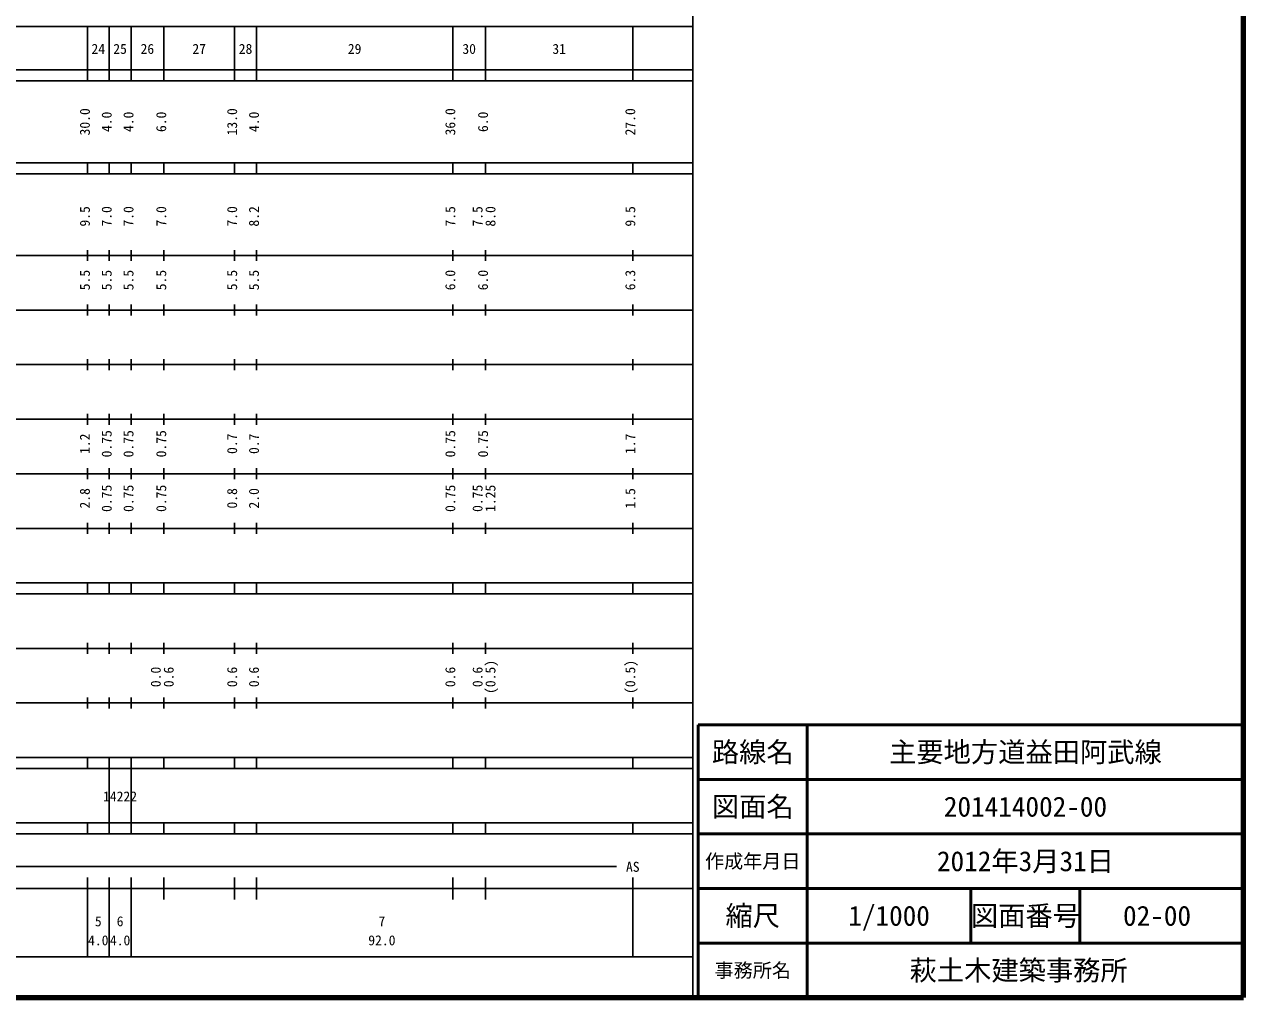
# Model space of a CAD drawing. Units: millimetres on the paper, enlarged 1000 times. Extents: x 40000 to 680000, y 20000 to 380000.
# Drawn here: x 456450 to 680000, y 20000 to 198357 of the extents above; entities that cross this region are included whole.
import ezdxf
from ezdxf.enums import TextEntityAlignment as Align

# ---------------------------------------------------------------- set-up
doc = ezdxf.new("R2010")
doc.units = ezdxf.units.MM
doc.header["$LTSCALE"] = 1000
for name, color, linetype, lineweight in [('M-TTL', 2, 'Continuous', 140), ('M-TTL-BAND', 7, 'Continuous', 25), ('M-TTL-FRAM', 2, 'Continuous', 50), ('M-TTL-LINE', 7, 'Continuous', 50)]:
    doc.layers.add(name, color=color, linetype=linetype, lineweight=lineweight)
doc.layers.add('M-TTL-TXT', color=7, linetype='Continuous')
doc.styles.add('ＭＳ ゴシック', font='')
doc.styles.get('ＭＳ ゴシック').set_extended_font_data('MS Gothic')

msp = doc.modelspace()

# ---------------------------------------------------------------- linework, layer by layer
at = {"layer": 'M-TTL'}
for p, q in [((680000, 20000), (680000, 380000)), ((40000, 20000), (680000, 20000))]:
    msp.add_line(p, q, dxfattribs=at)
at = {"layer": 'M-TTL-BAND'}
for p, q in [((579000, 20000), (579000, 370000)), ((68000, 198000), (579000, 198000)), ((468000, 188000), (468000, 198000)), ((472000, 188000), (472000, 198000)), ((476000, 188000), (476000, 198000)), ((482000, 188000), (482000, 198000)), ((495000, 188000), (495000, 198000)), ((499000, 188000), (499000, 198000)), ((535000, 188000), (535000, 198000)), ((541000, 188000), (541000, 198000)), ((568000, 188000), (568000, 198000)), ((40000, 190000), (579000, 190000)), ((40000, 188000), (579000, 188000)), ((40000, 173000), (579000, 173000)), ((468000, 171000), (468000, 173000)), ((472000, 171000), (472000, 173000)), ((476000, 171000), (476000, 173000)), ((482000, 171000), (482000, 173000)), ((495000, 171000), (495000, 173000)), ((499000, 171000), (499000, 173000)), ((535000, 171000), (535000, 173000)), ((541000, 171000), (541000, 173000)), ((568000, 171000), (568000, 173000)), ((40000, 171000), (579000, 171000)), ((468000, 155000), (468000, 157000)), ((472000, 155000), (472000, 157000)), ((476000, 155000), (476000, 157000)), ((482000, 155000), (482000, 157000)), ((495000, 155000), (495000, 157000)), ((499000, 155000), (499000, 157000)), ((535000, 155000), (535000, 157000)), ((541000, 155000), (541000, 157000)), ((568000, 155000), (568000, 157000)), ((40000, 156000), (579000, 156000)), ((46000, 146000), (579000, 146000)), ((468000, 145000), (468000, 147000)), ((472000, 145000), (472000, 147000)), ((476000, 145000), (476000, 147000)), ((482000, 145000), (482000, 147000)), ((495000, 145000), (495000, 147000)), ((499000, 145000), (499000, 147000)), ((535000, 145000), (535000, 147000)), ((541000, 145000), (541000, 147000)), ((568000, 145000), (568000, 147000)), ((468000, 135000), (468000, 137000)), ((472000, 135000), (472000, 137000)), ((476000, 135000), (476000, 137000)), ((482000, 135000), (482000, 137000)), ((495000, 135000), (495000, 137000)), ((499000, 135000), (499000, 137000)), ((535000, 135000), (535000, 137000)), ((541000, 135000), (541000, 137000)), ((568000, 135000), (568000, 137000)), ((52000, 136000), (579000, 136000)), ((46000, 126000), (579000, 126000)), ((468000, 125000), (468000, 127000)), ((472000, 125000), (472000, 127000)), ((476000, 125000), (476000, 127000)), ((482000, 125000), (482000, 127000)), ((495000, 125000), (495000, 127000)), ((499000, 125000), (499000, 127000)), ((535000, 125000), (535000, 127000)), ((541000, 125000), (541000, 127000)), ((568000, 125000), (568000, 127000)), ((468000, 115000), (468000, 117000)), ((472000, 115000), (472000, 117000)), ((476000, 115000), (476000, 117000)), ((482000, 115000), (482000, 117000)), ((495000, 115000), (495000, 117000)), ((499000, 115000), (499000, 117000)), ((535000, 115000), (535000, 117000)), ((541000, 115000), (541000, 117000)), ((568000, 115000), (568000, 117000)), ((52000, 116000), (579000, 116000)), ((46000, 106000), (579000, 106000)), ((468000, 105000), (468000, 107000)), ((472000, 105000), (472000, 107000)), ((476000, 105000), (476000, 107000)), ((482000, 105000), (482000, 107000)), ((495000, 105000), (495000, 107000)), ((499000, 105000), (499000, 107000)), ((535000, 105000), (535000, 107000)), ((541000, 105000), (541000, 107000)), ((568000, 105000), (568000, 107000)), ((40000, 96000), (579000, 96000)), ((40000, 94000), (579000, 94000)), ((468000, 94000), (468000, 96000)), ((472000, 94000), (472000, 96000)), ((476000, 94000), (476000, 96000)), ((482000, 94000), (482000, 96000)), ((495000, 94000), (495000, 96000)), ((499000, 94000), (499000, 96000)), ((535000, 94000), (535000, 96000)), ((541000, 94000), (541000, 96000)), ((568000, 94000), (568000, 96000)), ((468000, 83000), (468000, 85000)), ((472000, 83000), (472000, 85000)), ((476000, 83000), (476000, 85000)), ((482000, 83000), (482000, 85000)), ((495000, 83000), (495000, 85000)), ((499000, 83000), (499000, 85000)), ((535000, 83000), (535000, 85000)), ((541000, 83000), (541000, 85000)), ((568000, 83000), (568000, 85000)), ((49000, 84000), (579000, 84000)), ((40000, 74000), (579000, 74000)), ((468000, 73000), (468000, 75000)), ((472000, 73000), (472000, 75000)), ((476000, 73000), (476000, 75000)), ((482000, 73000), (482000, 75000)), ((495000, 73000), (495000, 75000)), ((499000, 73000), (499000, 75000)), ((535000, 73000), (535000, 75000)), ((541000, 73000), (541000, 75000)), ((568000, 73000), (568000, 75000)), ((40000, 64000), (579000, 64000)), ((468000, 62000), (468000, 64000)), ((472000, 62000), (472000, 64000)), ((476000, 62000), (476000, 64000)), ((482000, 62000), (482000, 64000)), ((495000, 62000), (495000, 64000)), ((499000, 62000), (499000, 64000)), ((535000, 62000), (535000, 64000)), ((541000, 62000), (541000, 64000)), ((568000, 62000), (568000, 64000)), ((40000, 62000), (579000, 62000)), ((472000, 52000), (472000, 62000)), ((476000, 52000), (476000, 62000)), ((40000, 52000), (579000, 52000)), ((468000, 50000), (468000, 52000)), ((472000, 50000), (472000, 52000)), ((476000, 50000), (476000, 52000)), ((482000, 50000), (482000, 52000)), ((495000, 50000), (495000, 52000)), ((499000, 50000), (499000, 52000)), ((535000, 50000), (535000, 52000)), ((541000, 50000), (541000, 52000)), ((568000, 50000), (568000, 52000)), ((40000, 50000), (579000, 50000)), ((71000, 44000), (565000, 44000)), ((468000, 27500), (468000, 42000)), ((472000, 27500), (472000, 42000)), ((476000, 27500), (476000, 42000)), ((482000, 38000), (482000, 42000)), ((495000, 38000), (495000, 42000)), ((499000, 38000), (499000, 42000)), ((535000, 38000), (535000, 42000)), ((541000, 38000), (541000, 42000)), ((568000, 27500), (568000, 42000)), ((40000, 40000), (579000, 40000)), ((68000, 27500), (579000, 27500))]:
    msp.add_line(p, q, dxfattribs=at)
at = {"layer": 'M-TTL-FRAM'}
for p, q in [((680000, 70000), (580000, 70000)), ((580000, 70000), (580000, 20000))]:
    msp.add_line(p, q, dxfattribs=at)
at = {"layer": 'M-TTL-LINE'}
for p, q in [((600000, 70000), (600000, 20000)), ((680000, 60000), (580000, 60000)), ((680000, 50000), (580000, 50000)), ((680000, 40000), (580000, 40000)), ((630000, 40000), (630000, 30000)), ((650000, 40000), (650000, 30000)), ((680000, 30000), (580000, 30000))]:
    msp.add_line(p, q, dxfattribs=at)

# ---------------------------------------------------------------- texts
at = {"layer": 'M-TTL-BAND', "style": 'ＭＳ ゴシック'}
for s, p in [('24', (470000, 192405)), ('25', (474000, 192405)), ('26', (479000, 192405)), ('27', (488500, 192405)), ('28', (497000, 192405)), ('29', (517000, 192405)), ('30', (538000, 192405)), ('31', (554500, 192405)), ('AS', (568000, 42500)), ('5', (470000, 32523)), ('6', (474000, 32523)), ('7', (522000, 32523)), ('4.0', (470000, 29033)), ('4.0', (474000, 29033)), ('92.0', (522000, 29033))]:
    msp.add_text(s, height=1833, dxfattribs=at).set_placement(p, align=Align.BOTTOM_CENTER)
for s, p in [('30.0', (469000, 180500)), ('4.0', (473000, 180500)), ('4.0', (477000, 180500)), ('6.0', (483000, 180500)), ('13.0', (496000, 180500)), ('4.0', (500000, 180500)), ('36.0', (536000, 180500)), ('6.0', (542000, 180500)), ('27.0', (569000, 180500)), ('9.5', (469000, 163174)), ('7.0', (473000, 163174)), ('7.0', (477000, 163174)), ('7.0', (483000, 163174)), ('7.0', (496000, 163174)), ('8.2', (500000, 163174)), ('7.5', (536000, 163174)), ('7.5', (541000, 163174)), ('8.0', (543370, 163174)), ('9.5', (569000, 163174)), ('5.5', (469000, 151500)), ('5.5', (473000, 151500)), ('5.5', (477000, 151500)), ('5.5', (483000, 151500)), ('5.5', (496000, 151500)), ('5.5', (500000, 151500)), ('6.0', (536000, 151500)), ('6.0', (542000, 151500)), ('6.3', (569000, 151500)), ('1.2', (469000, 121500)), ('0.75', (473000, 121500)), ('0.75', (477000, 121500)), ('0.75', (483000, 121500)), ('0.7', (496000, 121500)), ('0.7', (500000, 121500)), ('0.75', (536000, 121500)), ('0.75', (542000, 121500)), ('1.7', (569000, 121500)), ('2.8', (469000, 111500)), ('0.75', (473000, 111500)), ('0.75', (477000, 111500)), ('0.75', (483000, 111500)), ('0.8', (496000, 111500)), ('2.0', (500000, 111500)), ('0.75', (536000, 111500)), ('0.75', (541000, 111500)), ('1.25', (543370, 111500)), ('1.5', (569000, 111500)), ('0.0', (482000, 78764)), ('0.6', (484370, 78764)), ('0.6', (496000, 78764)), ('0.6', (500000, 78764)), ('0.6', (536000, 78764)), ('0.6', (541000, 78764)), ('(0.5)', (543370, 78764)), ('(0.5)', (569000, 78764))]:
    msp.add_text(s, height=1833, rotation=90, dxfattribs=at).set_placement(p, align=Align.BOTTOM_CENTER)
msp.add_text('14222', height=1833, dxfattribs=at).set_placement((470875, 55406), align=Align.BOTTOM_LEFT)
at = {"layer": 'M-TTL-TXT', "style": 'ＭＳ ゴシック'}
for s, height, p in [('路線名', 3666, (590000, 65000)), ('路線名', 3666, (590000, 65000)), ('主要地方道益田阿武線', 3666, (640000, 65000)), ('図面名', 3666, (590000, 55000)), ('図面名', 3666, (590000, 55000)), ('201414002-00', 3666, (640000, 55000)), ('2012年3月31日', 3666, (640000, 45000)), ('作成年月日', 2566, (590000, 45000)), ('作成年月日', 2566, (590000, 45000)), ('縮尺', 3666, (590000, 35000)), ('縮尺', 3666, (590000, 35000)), ('1/1000', 3666, (615000, 35000)), ('図面番号', 3666, (640000, 35000)), ('図面番号', 3666, (640000, 35000)), ('02-00', 3666, (664125, 35000)), ('萩土木建築事務所 ', 3666, (640000, 25000)), ('事務所名', 2566, (590000, 25000)), ('事務所名', 2566, (590000, 25000))]:
    msp.add_text(s, height=height, dxfattribs=at).set_placement(p, align=Align.MIDDLE_CENTER)

doc.saveas('drawing.dxf')
